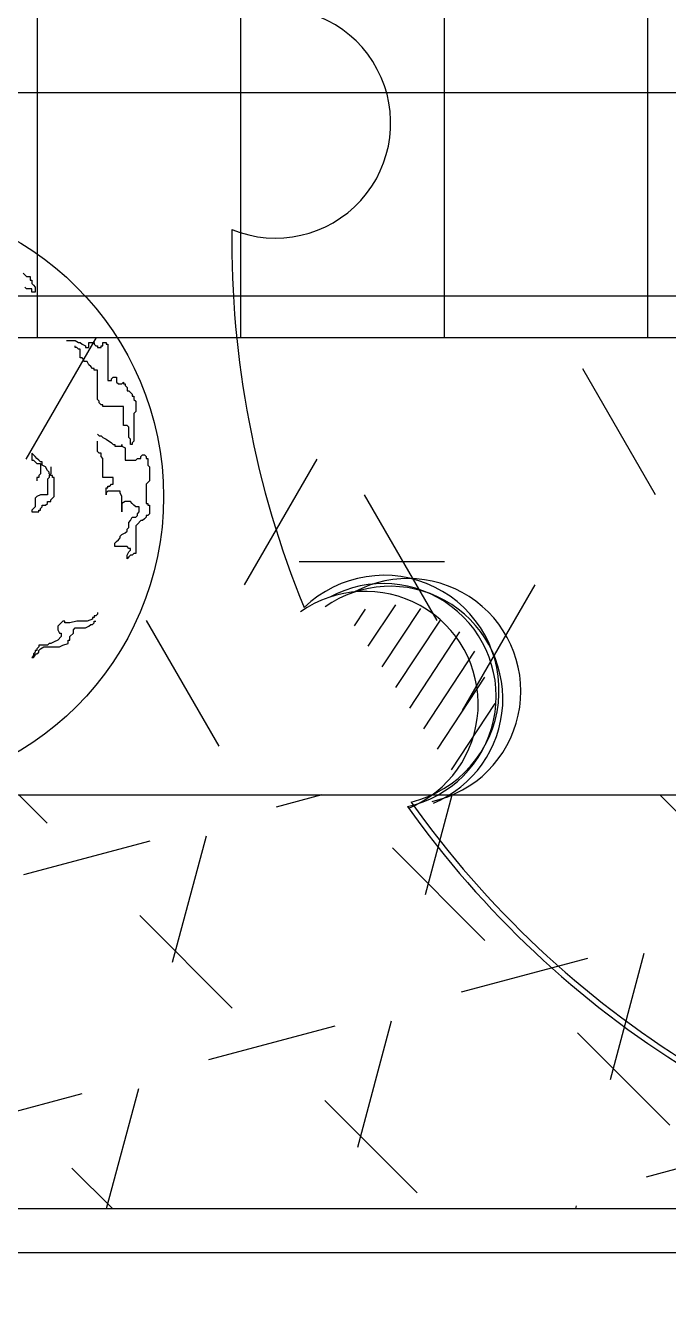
# Model space of a CAD drawing. Extents: x 941299 to 942979, y 2579300 to 2579597.
# Drawn here: x 941870.99 to 941874.5, y 2579399.07 to 2579406.08 of the extents above; entities that cross this region are included whole.
import ezdxf

# ---------------------------------------------------------------- set-up
doc = ezdxf.new("R2010")
doc.units = 0
doc.layers.get('0').update_dxf_attribs({"linetype": 'CONTINUOUS'})
for name, color, linetype in [('fz', 7, 'CONTINUOUS'), ('绿化工程', 3, 'CONTINUOUS'), ('路缘石', 37, 'CONTINUOUS')]:
    doc.layers.add(name, color=color, linetype=linetype)

# ---------------------------------------------------------------- blocks, each defined once
blk = doc.blocks.new('*X93')
at = {"color": 0}
for p, q in [((122538.8109, 22768.9432), (122538.8262, 22768.9585)), ((122538.8211, 22768.9181), (122538.8596, 22768.9565)), ((122538.8314, 22768.893), (122538.8855, 22768.9471)), ((122538.8416, 22768.8679), (122538.9039, 22768.9301)), ((122538.8519, 22768.8428), (122538.9223, 22768.9132)), ((122538.8622, 22768.8177), (122538.934, 22768.8895)), ((122538.8724, 22768.7926), (122538.939, 22768.8592)), ((122538.8827, 22768.7675), (122538.9441, 22768.8289)), ((122539.1766, 22768.4251), (122539.1885, 22768.4369)), ((122539.1957, 22768.4088), (122539.2218, 22768.4348)), ((122539.2148, 22768.3926), (122539.2443, 22768.422)), ((122540.297, 22768.308), (122540.409, 22768.42)), ((122539.2339, 22768.3763), (122539.2639, 22768.4063)), ((122540.2996, 22768.3459), (122540.367, 22768.4134)), ((122540.338, 22768.3136), (122540.4352, 22768.4109)), ((122540.4251, 22768.3654), (122540.4614, 22768.4017)), ((122539.253, 22768.3601), (122539.2836, 22768.3906)), ((122539.2721, 22768.3438), (122539.2955, 22768.3671)), ((122539.2912, 22768.3275), (122539.3011, 22768.3373)), ((122539.7459, 22768.1811), (122539.8075, 22768.2427)), ((122539.782, 22768.1819), (122539.8387, 22768.2386)), ((122539.7098, 22768.1804), (122539.7595, 22768.2301)), ((122539.8181, 22768.1826), (122539.858, 22768.2225)), ((122539.8542, 22768.1834), (122539.8773, 22768.2065)), ((122539.8903, 22768.1841), (122539.8966, 22768.1904))]:
    blk.add_line(p, q, dxfattribs=at)
blk = doc.blocks.new('dys')
at = {"layer": '绿化工程'}
for centre, radius, start, end in [((-5.0655, 0.6391), 0.6284, 247.64494, 97.97307), ((0, 0), 5.3048, 179.37363, 202.24382), ((-4.4737, -2.4603), 0.6284, 283.64494, 133.97307), ((-4.4404, -2.5076), 0.6159, 292.58666, 125.1544), ((-4.4769, -2.4931), 0.6159, 282.35317, 118.29375), ((-4.3422, -2.4653), 0.6159, 282.35317, 118.29375), ((-4.575, -2.5354), 0.6159, 292.58666, 125.1544), ((0, 0), 5.3048, 215.37363, 238.24382), ((-0.0196, -0.0238), 5.3048, 215.37363, 238.24382)]:
    blk.add_arc(centre, radius, start, end, dxfattribs=at)
at = {"layer": '绿化工程', "xscale": 4.999999999939511, "yscale": 5, "zscale": 5, "rotation": 11.67087918926173}
blk.add_blockref('*X93', (-577002.1007, -235434.7893), dxfattribs=at)
blk = doc.blocks.new('hg')
at = {"layer": '绿化工程', "color": 3}
for p, q in [((0.8531, 1.2214), (0.872, 1.2025)), ((0.872, 1.2025), (0.8909, 1.2025)), ((0.8909, 1.2025), (0.8909, 1.1836)), ((0.872, 1.1363), (0.8625, 1.1458)), ((0.9004, 1.1363), (0.872, 1.1363)), ((0.8909, 1.1836), (0.9004, 1.1836)), ((0.9004, 1.1836), (0.9004, 1.1647)), ((0.9004, 1.1647), (0.9098, 1.1552)), ((0.9004, 1.1174), (0.9004, 1.1363)), ((0.9098, 1.1552), (0.9193, 1.1458)), ((0.9193, 1.1458), (0.9193, 1.1174)), ((0.9193, 1.1174), (0.9004, 1.1174)), ((1.0896, 0.8527), (1.1369, 0.8527)), ((1.1369, 0.8527), (1.1559, 0.8432)), ((1.1559, 0.8432), (1.1653, 0.8432)), ((1.1653, 0.8432), (1.1748, 0.8337)), ((1.2126, 0.8148), (1.2126, 0.8432)), ((1.2126, 0.8432), (1.241, 0.8432)), ((1.241, 0.8432), (1.241, 0.8337)), ((1.2883, 0.8243), (1.2883, 0.8432)), ((1.2883, 0.8432), (1.3073, 0.8432)), ((1.3073, 0.8432), (1.3073, 0.8337)), ((1.1369, 0.8148), (1.1369, 0.8243)), ((1.1464, 0.8148), (1.1369, 0.8148)), ((1.1559, 0.8054), (1.1464, 0.8148)), ((1.1653, 0.8054), (1.1559, 0.8054)), ((1.1653, 0.7581), (1.1653, 0.8054)), ((1.1748, 0.8337), (1.1937, 0.8243)), ((1.1937, 0.8243), (1.1937, 0.8148)), ((1.1937, 0.8148), (1.2126, 0.8148)), ((1.241, 0.8337), (1.2505, 0.8243)), ((1.2505, 0.8243), (1.2599, 0.8243)), ((1.2599, 0.8243), (1.2599, 0.8148)), ((1.2599, 0.8148), (1.2789, 0.8148)), ((1.2789, 0.8148), (1.2789, 0.8243)), ((1.2789, 0.8243), (1.2883, 0.8243)), ((1.3073, 0.8337), (1.3167, 0.8337)), ((1.3167, 0.8337), (1.3167, 0.6352)), ((1.1748, 0.7581), (1.1653, 0.7581)), ((1.1842, 0.7486), (1.1748, 0.7581)), ((1.1842, 0.7392), (1.1842, 0.7486)), ((1.2032, 0.7392), (1.1842, 0.7392)), ((1.2126, 0.7203), (1.2032, 0.7392)), ((1.2221, 0.7108), (1.2126, 0.7203)), ((1.2316, 0.7014), (1.2221, 0.7108)), ((1.241, 0.7014), (1.2316, 0.7014)), ((1.241, 0.6919), (1.241, 0.7014)), ((1.2599, 0.6919), (1.241, 0.6919)), ((1.2599, 0.5312), (1.2599, 0.6919)), ((1.3167, 0.6352), (1.3356, 0.6352)), ((1.3356, 0.6446), (1.3451, 0.6541)), ((1.3356, 0.6352), (1.3356, 0.6446)), ((1.3451, 0.6541), (1.364, 0.6541)), ((1.364, 0.6541), (1.364, 0.6257)), ((1.364, 0.6257), (1.3735, 0.6163)), ((1.3735, 0.6163), (1.3924, 0.6163)), ((1.3924, 0.6163), (1.4019, 0.6257)), ((1.4019, 0.6257), (1.4019, 0.6163)), ((1.4019, 0.6163), (1.4113, 0.6163)), ((1.4113, 0.6163), (1.4113, 0.6068)), ((1.4113, 0.6068), (1.4208, 0.5973)), ((1.4208, 0.5973), (1.4208, 0.5784)), ((1.4208, 0.5784), (1.4303, 0.5784)), ((1.4303, 0.5784), (1.4397, 0.569)), ((1.4397, 0.569), (1.4492, 0.5595)), ((1.2694, 0.5217), (1.2599, 0.5312)), ((1.2694, 0.5122), (1.2694, 0.5217)), ((1.2789, 0.5028), (1.2694, 0.5122)), ((1.2883, 0.5028), (1.2789, 0.5028)), ((1.2883, 0.4933), (1.2883, 0.5028)), ((1.4019, 0.4933), (1.2883, 0.4933)), ((1.4019, 0.3893), (1.4019, 0.4933)), ((1.4492, 0.5595), (1.4492, 0.5501)), ((1.4492, 0.5501), (1.4587, 0.5501)), ((1.4587, 0.5501), (1.4587, 0.5312)), ((1.4587, 0.5312), (1.4681, 0.5217)), ((1.4681, 0.5217), (1.4681, 0.465)), ((1.4681, 0.465), (1.4587, 0.4555)), ((1.4587, 0.4555), (1.4587, 0.3042)), ((1.4208, 0.3893), (1.4019, 0.3893)), ((1.4303, 0.3799), (1.4208, 0.3893)), ((1.4303, 0.3231), (1.4303, 0.3799)), ((1.2599, 0.342), (1.2694, 0.3326)), ((1.2599, 0.2475), (1.2599, 0.3042)), ((1.2694, 0.3326), (1.2789, 0.3326)), ((1.2789, 0.3326), (1.2883, 0.3231)), ((1.2883, 0.3231), (1.3073, 0.3137)), ((1.3073, 0.3137), (1.3356, 0.2948)), ((1.3356, 0.2948), (1.3451, 0.2853)), ((1.3451, 0.2853), (1.3546, 0.2853)), ((1.3546, 0.2853), (1.3546, 0.2758)), ((1.3924, 0.2758), (1.3924, 0.2853)), ((1.3924, 0.2853), (1.3924, 0.2758)), ((1.4397, 0.3137), (1.4303, 0.3231)), ((1.4397, 0.2853), (1.4397, 0.3137)), ((1.4492, 0.2853), (1.4397, 0.2853)), ((1.4587, 0.3042), (1.4492, 0.2948)), ((1.4492, 0.2948), (1.4492, 0.2853)), ((0.9098, 0.2286), (0.9004, 0.238)), ((0.9004, 0.238), (0.9004, 0.2002)), ((0.9193, 0.2191), (0.9098, 0.2286)), ((0.9288, 0.2097), (0.9193, 0.2191)), ((1.2694, 0.238), (1.2599, 0.2475)), ((1.2789, 0.238), (1.2694, 0.238)), ((1.2789, 0.2191), (1.2789, 0.238)), ((1.2883, 0.2097), (1.2789, 0.2191)), ((1.3546, 0.2758), (1.3924, 0.2758)), ((1.3924, 0.2758), (1.4113, 0.2664)), ((1.4113, 0.2664), (1.4113, 0.2002)), ((1.4965, 0.2191), (1.506, 0.2286)), ((1.4965, 0.2097), (1.4965, 0.2191)), ((1.506, 0.2286), (1.5154, 0.2286)), ((1.5154, 0.2286), (1.5249, 0.2191)), ((1.5249, 0.2191), (1.5249, 0.2097)), ((0.9004, 0.2002), (0.9098, 0.2002)), ((0.9098, 0.2002), (0.9193, 0.1907)), ((0.9193, 0.1907), (0.9288, 0.1813)), ((0.9382, 0.2002), (0.9288, 0.2097)), ((0.9288, 0.1813), (0.9477, 0.1813)), ((0.9477, 0.1907), (0.9382, 0.2002)), ((0.9572, 0.1907), (0.9477, 0.1907)), ((0.9477, 0.1813), (0.9477, 0.1245)), ((0.9572, 0.1718), (0.9572, 0.1907)), ((0.9761, 0.1624), (0.9572, 0.1718)), ((0.9855, 0.1435), (0.9761, 0.1624)), ((0.995, 0.134), (0.9855, 0.1435)), ((1.0045, 0.1624), (1.0045, 0.1245)), ((1.2883, 0.1056), (1.2883, 0.2097)), ((1.4113, 0.2002), (1.4681, 0.2002)), ((1.4681, 0.2002), (1.4776, 0.2097)), ((1.4776, 0.2097), (1.4965, 0.2097)), ((1.5249, 0.2097), (1.5344, 0.2097)), ((1.5344, 0.2097), (1.5344, 0.1718)), ((1.5344, 0.1718), (1.5438, 0.1624)), ((1.5438, 0.1624), (1.5438, 0.0867)), ((0.9382, 0.1056), (0.9288, 0.1056)), ((0.9288, 0.1056), (0.9288, 0.0867)), ((0.9477, 0.1245), (0.9382, 0.1151)), ((0.9382, 0.1151), (0.9382, 0.1056)), ((0.995, 0.1056), (0.9855, 0.0962)), ((0.9855, 0.0962), (0.9855, 0.0111)), ((0.995, 0.1245), (0.995, 0.134)), ((1.0045, 0.1245), (0.995, 0.1151)), ((1.0045, 0.1151), (0.995, 0.1245)), ((0.995, 0.1151), (0.995, 0.1056)), ((1.0139, 0.1151), (1.0045, 0.1151)), ((1.0139, 0.1056), (1.0139, 0.1151)), ((1.0234, 0.1056), (1.0139, 0.1056)), ((1.0234, 0.0016), (1.0234, 0.1056)), ((1.3451, 0.1056), (1.2883, 0.1056)), ((1.3451, 0.0678), (1.3451, 0.1056)), ((1.5344, 0.0773), (1.5249, 0.0678)), ((1.5438, 0.0867), (1.5344, 0.0773)), ((0.9288, 0.0016), (0.9193, -0.0078)), ((0.9477, 0.0111), (0.9288, 0.0016)), ((0.9855, 0.0111), (0.9477, 0.0111)), ((1.0139, -0.0078), (1.0234, 0.0016)), ((1.3073, 0.0111), (1.3073, 0.0489)), ((1.3073, 0.0489), (1.3167, 0.0489)), ((1.3167, 0.03), (1.3073, 0.0205)), ((1.3073, 0.0205), (1.3073, 0.0111)), ((1.3167, 0.0489), (1.3167, 0.0584)), ((1.3167, 0.0584), (1.3262, 0.0584)), ((1.383, 0.03), (1.3167, 0.03)), ((1.3262, 0.0584), (1.3356, 0.0678)), ((1.3356, 0.0678), (1.3451, 0.0678)), ((1.383, 0.0205), (1.383, 0.03)), ((1.3924, 0.0016), (1.383, 0.0205)), ((1.3924, -0.0835), (1.3924, 0.0016)), ((1.5249, 0.0678), (1.5249, -0.0362)), ((0.9098, -0.0646), (0.9004, -0.074)), ((0.9193, -0.0551), (0.9098, -0.0646)), ((0.9193, -0.0078), (0.9193, -0.0551)), ((0.9477, -0.0646), (0.9572, -0.0551)), ((0.9477, -0.074), (0.9477, -0.0646)), ((0.9572, -0.0551), (0.9572, -0.0457)), ((0.9572, -0.0457), (0.9761, -0.0457)), ((0.9761, -0.0457), (0.9855, -0.0362)), ((0.9855, -0.0362), (0.9855, -0.0267)), ((0.9855, -0.0267), (1.0045, -0.0267)), ((1.0045, -0.0173), (1.0139, -0.0078)), ((1.0045, -0.0267), (1.0045, -0.0173)), ((1.4113, -0.0267), (1.3924, -0.0362)), ((1.3924, -0.0362), (1.3924, -0.0835)), ((1.4397, -0.0267), (1.4113, -0.0267)), ((1.4492, -0.0362), (1.4397, -0.0267)), ((1.4587, -0.0457), (1.4492, -0.0362)), ((1.4681, -0.0551), (1.4587, -0.0457)), ((1.487, -0.0551), (1.4681, -0.0551)), ((1.487, -0.0835), (1.487, -0.0551)), ((1.5249, -0.0362), (1.5344, -0.0362)), ((1.5344, -0.0362), (1.5344, -0.0457)), ((1.5344, -0.0457), (1.5438, -0.0457)), ((1.5438, -0.0457), (1.5438, -0.0929)), ((0.9004, -0.074), (0.9004, -0.0835)), ((0.9004, -0.0835), (0.9382, -0.0835)), ((0.9382, -0.0835), (0.9382, -0.074)), ((0.9382, -0.074), (0.9477, -0.074)), ((1.4303, -0.1402), (1.4397, -0.1308)), ((1.4303, -0.1686), (1.4303, -0.1402)), ((1.4397, -0.1308), (1.4492, -0.1118)), ((1.4492, -0.1118), (1.4681, -0.1118)), ((1.4681, -0.1118), (1.4776, -0.1024)), ((1.4776, -0.0929), (1.487, -0.0835)), ((1.4776, -0.1024), (1.4776, -0.0929)), ((1.4965, -0.1308), (1.4776, -0.1497)), ((1.506, -0.1308), (1.4965, -0.1308)), ((1.5154, -0.1213), (1.506, -0.1308)), ((1.5249, -0.1118), (1.5154, -0.1213)), ((1.5344, -0.1024), (1.5249, -0.1024)), ((1.5249, -0.1024), (1.5249, -0.1118)), ((1.5438, -0.0929), (1.5344, -0.1024)), ((1.383, -0.2159), (1.3924, -0.2064)), ((1.3924, -0.2064), (1.4113, -0.197)), ((1.4113, -0.197), (1.4208, -0.1875)), ((1.4208, -0.178), (1.4303, -0.1686)), ((1.4208, -0.1875), (1.4208, -0.178)), ((1.4776, -0.1497), (1.4681, -0.1591)), ((1.4681, -0.1591), (1.4681, -0.3104)), ((1.3546, -0.2537), (1.364, -0.2442)), ((1.3546, -0.2726), (1.3546, -0.2537)), ((1.4208, -0.2726), (1.3546, -0.2726)), ((1.364, -0.2442), (1.3735, -0.2348)), ((1.3735, -0.2348), (1.383, -0.2253)), ((1.383, -0.2253), (1.383, -0.2159)), ((1.4303, -0.2821), (1.4208, -0.2726)), ((1.4208, -0.3199), (1.4303, -0.301)), ((1.4208, -0.3388), (1.4208, -0.3199)), ((1.4303, -0.3293), (1.4208, -0.3388)), ((1.4397, -0.2821), (1.4303, -0.2821)), ((1.4303, -0.301), (1.4397, -0.2915)), ((1.4397, -0.3199), (1.4303, -0.3293)), ((1.4397, -0.2915), (1.4397, -0.2821)), ((1.4492, -0.3199), (1.4397, -0.3199)), ((1.4587, -0.3104), (1.4492, -0.3199)), ((1.4681, -0.3104), (1.4587, -0.3104)), ((1.0518, -0.6981), (1.0423, -0.7076)), ((1.0707, -0.6792), (1.0518, -0.6981)), ((1.0802, -0.6792), (1.0707, -0.6792)), ((1.0802, -0.6887), (1.0802, -0.6792)), ((1.1085, -0.6887), (1.0802, -0.6887)), ((1.1464, -0.6792), (1.1085, -0.6887)), ((1.2032, -0.6792), (1.1464, -0.6792)), ((1.2316, -0.6697), (1.2032, -0.6792)), ((1.2126, -0.7076), (1.2221, -0.6981)), ((1.2221, -0.6981), (1.2316, -0.6981)), ((1.241, -0.6603), (1.2316, -0.6603)), ((1.2316, -0.6603), (1.2316, -0.6697)), ((1.2316, -0.6981), (1.241, -0.6887)), ((1.2505, -0.6508), (1.241, -0.6508)), ((1.241, -0.6508), (1.241, -0.6603)), ((1.241, -0.6887), (1.241, -0.6792)), ((1.241, -0.6792), (1.2505, -0.6792)), ((1.2599, -0.6414), (1.2505, -0.6508)), ((1.2599, -0.6319), (1.2599, -0.6414)), ((1.0423, -0.7076), (1.0423, -0.7265)), ((1.0423, -0.7265), (1.0518, -0.7454)), ((1.0612, -0.7643), (1.0423, -0.7832)), ((1.0518, -0.7454), (1.0612, -0.7454)), ((1.0612, -0.7454), (1.0612, -0.7643)), ((1.1085, -0.7643), (1.1275, -0.7454)), ((1.1085, -0.7832), (1.1085, -0.7643)), ((1.1275, -0.7265), (1.1369, -0.717)), ((1.1275, -0.7454), (1.1275, -0.7265)), ((1.1369, -0.717), (1.1937, -0.717)), ((1.1937, -0.717), (1.2126, -0.7076)), ((0.9288, -0.84), (0.9193, -0.84)), ((0.9193, -0.84), (0.9193, -0.8494)), ((0.9382, -0.821), (0.9288, -0.8305)), ((0.9288, -0.8305), (0.9288, -0.84)), ((0.9855, -0.8116), (0.9382, -0.8116)), ((0.9382, -0.8116), (0.9382, -0.821)), ((0.9382, -0.84), (0.9477, -0.8305)), ((0.9382, -0.8494), (0.9382, -0.84)), ((0.9477, -0.8305), (0.9666, -0.821)), ((0.9666, -0.821), (1.0518, -0.821)), ((0.995, -0.8021), (0.9855, -0.8116)), ((1.0045, -0.8021), (0.995, -0.8021)), ((1.0234, -0.7927), (1.0045, -0.8021)), ((1.0423, -0.7832), (1.0234, -0.7927)), ((1.0518, -0.821), (1.0707, -0.8116)), ((1.0707, -0.8116), (1.0991, -0.8021)), ((1.0991, -0.8021), (1.0991, -0.7832)), ((1.0991, -0.7832), (1.1085, -0.7832)), ((0.9098, -0.8683), (0.9004, -0.8778)), ((0.9004, -0.8778), (0.9098, -0.8778)), ((0.9193, -0.8494), (0.9098, -0.8589)), ((0.9098, -0.8589), (0.9098, -0.8683)), ((0.9098, -0.8778), (0.9193, -0.8683)), ((0.9193, -0.8683), (0.9193, -0.8589)), ((0.9193, -0.8589), (0.9288, -0.8589)), ((0.9288, -0.8589), (0.9382, -0.8494))]:
    blk.add_line(p, q, dxfattribs=at)
blk.add_circle((0, 0), 1.62, dxfattribs=at)

msp = doc.modelspace()

# ---------------------------------------------------------------- hatches: boundary and pattern name
at = {"layer": '绿化工程'}
h = msp.add_hatch(dxfattribs=at)
h.set_pattern_fill('ANSI37', color=9, scale=0.35, angle=45, style=0)
h.paths.add_polyline_path([(941846.7134, 2579409.38137), (941846.7134, 2579404.38137), (941909.2134, 2579404.38137), (941909.2134, 2579409.38137)])
h = msp.add_hatch(dxfattribs=at)
h.set_pattern_fill('HEX', color=9, scale=0.25, style=0)
h.set_pattern_definition([(0, (0, 0), (0, 1.374815), [0.79375, -1.5875]), (120, (0, 0), (-1.1906247155, -0.6874075), [0.79375, -1.5875]), (60, (0.7937, 0), (-1.1906247155, 0.6874075), [0.79375, -1.5875])])
h.paths.add_polyline_path([(941846.7134, 2579401.88137), (941846.7134, 2579404.38137), (941909.2134, 2579404.38137), (941909.2134, 2579401.88137)])
h = msp.add_hatch(dxfattribs=at)
h.set_pattern_fill('TRIANG', color=9, scale=0.15, angle=75, style=0)
h.set_pattern_definition([(135, (0, 0), (-1.38006631525, -0.36978750163), [0.714375, -0.714375]), (195, (0, 0), (-0.3697877872, -1.3800662387), [0.714375, -0.714375]), (75, (-0.69, -0.1849), (-1.01027852804, 1.0102787371), [0.714375, -0.714375])])
h.paths.add_polyline_path([(941846.7134, 2579399.62137), (941846.7134, 2579401.88137), (941909.2134, 2579401.88137), (941909.2134, 2579399.62137)])

# ---------------------------------------------------------------- linework, layer by layer
at = {"layer": 'fz', "color": 8}
for p, q in [((941784.2134, 2579404.38137), (942084.2134, 2579404.38137)), ((941784.2134, 2579401.88137), (942084.2134, 2579401.88137))]:
    msp.add_line(p, q, dxfattribs=at)
at = {"layer": 'fz', "color": 2}
msp.add_line((941784.2134, 2579399.38137), (942084.2134, 2579399.38137), dxfattribs=at)
at = {"layer": '路缘石'}
msp.add_line((941784.2134, 2579399.62137), (942084.2134, 2579399.62137), dxfattribs=at)

# ---------------------------------------------------------------- block references
at = {"layer": 'fz'}
for name, p in [('dys', (941877.41938, 2579404.91349)), ('hg', (941870.12194, 2579403.51115))]:
    msp.add_blockref(name, p, dxfattribs=at)

doc.saveas('drawing.dxf')
